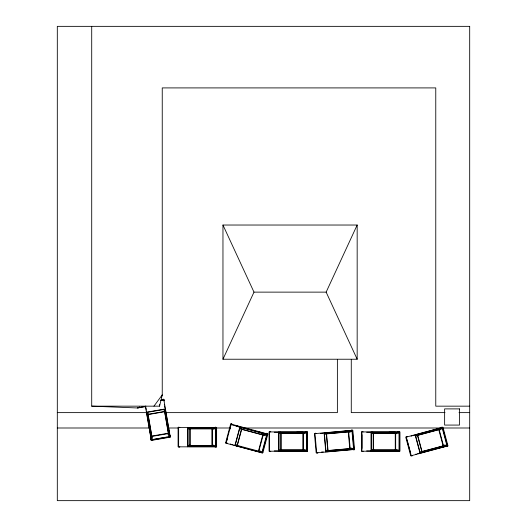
<?xml version="1.0" encoding="UTF-8"?>
<svg xmlns="http://www.w3.org/2000/svg" width="527" height="527" viewBox="0 0 527 527"><rect width="100%" height="100%" fill="white"/><g stroke="black" fill="none" stroke-linecap="round" stroke-linejoin="round"><path stroke-width="0.79" d="M91.711 26.35L91.711 406.159L159.556 406.159L159.674 404.565M151.236 440.124L151.842 436.053L148.133 414.578L146.414 412.206L165.419 408.926L164.602 411.732L168.311 433.207L170.241 436.843L151.236 440.124L145.38 406.218M159.556 406.159L162.244 394.901L162.244 87.91L435.77 87.91L435.77 406.159L469.689 406.159M230.661 423.991L225.661 442.654L226.063 443.214L227.348 443.108M231.267 423.794L232.328 424.525L231.926 423.965M226.768 440.651L227.447 438.128M229.785 429.393L230.464 426.87M237.374 445.453L241.689 429.353L239.851 427.008L234.877 445.592L237.374 445.453L258.441 451.099L262.255 452.93L262.914 452.548M258.441 451.099L262.756 434.999L267.235 434.347L231.043 424.643M232.328 424.525L231.155 424.209L226.063 443.227L262.255 452.93L267.354 433.912L232.348 424.439M266.807 433.313L267.868 434.05M267.466 433.49L267.894 433.965L262.887 452.627M161.387 397.022L162.244 394.901L153.943 406.159M222.961 359.23L253.988 292.129L222.961 225.029L357.168 225.029L357.168 359.23L222.961 359.23L222.961 225.029M357.168 359.23L326.141 292.129L357.168 225.029M164.035 400.922L164.371 400.276M150.985 438.675L150.656 439.314L151.289 440.44L170.3 437.153L170.629 436.514M412.437 455.42L412.035 455.974L410.75 455.868L405.757 437.239L406.159 436.679L407.443 436.784M441.297 427.713L441.698 427.16L442.983 427.265L447.976 445.895L447.575 446.455L446.29 446.349M317.913 452.733L317.419 453.213L316.167 452.884L314.454 433.675L315.627 433.135L316.193 433.517M351.107 430.401L351.601 429.92L352.846 430.249L354.559 449.459L354.065 449.939L352.82 449.617M447.463 446.033L443.108 445.868L422.041 451.507L420.078 453.372L415.085 434.742L417.72 435.368L438.787 429.722L442.469 427.404L447.463 446.033L411.264 455.73L406.271 437.1L442.469 427.404M179.832 446.83L179.299 447.265L178.086 446.83L178.086 427.542L178.62 427.107L179.832 427.542M214.878 427.542L215.411 427.107L216.623 427.542L216.623 446.83L216.09 447.265L214.878 446.83M270.806 451.211L270.272 451.646L269.06 451.211L269.06 431.923L269.593 431.488L270.806 431.923M305.851 431.923L306.385 431.488L307.597 431.923L307.597 451.211L306.385 451.646L305.851 451.211M363.162 451.211L362.629 451.646L361.417 451.211L361.417 431.923L361.95 431.488L363.162 431.923M398.208 431.923L398.748 431.488L399.96 431.923L399.96 451.211L398.748 451.646L398.208 451.211M354.025 449.505L349.77 448.596L328.044 450.532L325.791 452.028L324.079 432.819L326.562 433.886L348.281 431.949L352.313 430.296L354.025 449.505L316.701 452.838L314.988 433.629L352.313 430.296M216.09 446.83L211.933 445.546L190.122 445.546L187.744 446.83L187.744 427.542L190.122 428.833L211.933 428.833L216.09 427.542L216.09 446.83L178.62 446.83L178.62 427.542L216.09 427.542M307.063 451.211L302.906 449.926L281.095 449.926L278.717 451.211L278.717 431.923L281.095 433.207L302.906 433.207L307.063 431.923L307.063 451.211L269.593 451.211L269.593 431.923L307.063 431.923M399.42 451.211L395.263 449.926L373.452 449.926L371.074 451.211L371.074 431.923L373.452 433.207L395.263 433.207L399.42 431.923L399.42 451.211L361.95 451.211L361.95 431.923L399.42 431.923M139.747 406.976L137.567 407.97L91.711 406.159M230.642 424.07L231.294 423.708M266.181 433.596L266.833 433.234M411.067 436.145L412.048 435.882M413.53 435.48L414.341 435.269M415.118 435.058L415.823 434.867M432.72 430.342L433.695 430.078M435.177 429.683L435.987 429.465M436.771 429.255L437.469 429.07M406.996 439.808L410.54 453.029M415.691 454.221L416.304 454.057M417.575 453.714L418.359 453.503M419.169 453.286L420.651 452.891M421.218 452.739L421.837 452.574M437.338 448.418L437.95 448.253M439.228 447.91L440.005 447.706M440.816 447.489L442.298 447.087M442.871 446.936L443.484 446.771M145.926 406.159L137.567 407.97L145.347 406.679M160.761 400.441L161.736 400.217L160.748 400.362M161.367 399.611L163.732 399.156L164.378 400.316M161.071 400.204L163.831 399.723L170.241 436.843M160.702 400.487L163.871 399.94M148.133 414.578L164.602 411.732M151.842 436.053L168.311 433.207M151.203 439.913L163.871 437.72M165.452 437.45L167.039 437.173M168.62 436.903L170.208 436.626M320.297 433.471L323.249 433.207M343.933 431.363L346.377 431.139M321.318 452.107L323.268 451.935M327.023 451.599L327.656 451.547M344.276 450.058L347.234 449.794M237.914 445.69L235.971 445.796L260.937 452.482L257.973 451.066M253.988 292.129L326.141 292.129M57.311 412.628L146.835 412.628L146.513 410.935M165.722 412.628L337.379 412.628L337.379 359.546M445.019 412.628L351.272 412.628L351.272 359.546M458.997 412.628L469.689 412.628M57.311 427.996L149.497 427.996M168.429 427.996L178.31 427.996M216.169 427.996L230.161 427.996M244.159 427.996L441.705 427.996M443.352 427.996L469.689 427.996M178.62 430.342L178.62 444.03M274.257 432.239L280.621 432.239M296.668 432.239L303.032 432.239M366.614 432.239L372.978 432.239M389.025 432.239L395.388 432.239M361.95 434.722L361.95 448.411M274.257 450.895L280.621 450.895M296.668 450.895L303.032 450.895M366.614 450.895L372.978 450.895M389.025 450.895L395.388 450.895M241.518 427.298L235.615 425.592L238.217 426.56M263.171 433.102L257.262 431.396L258.395 431.916M236.491 445.677L237.13 445.789M258.138 451.481L258.777 451.586M240.516 427.127L239.027 426.778M262.169 432.93L260.674 432.575M233.692 445.019L234.713 445.282M255.345 450.816L256.359 451.079M241.689 429.353L262.756 434.999M262.262 452.91L261.201 452.179M259.086 432.133L259.864 432.357M260.522 432.819L261.148 432.996M238.876 427.015L239.495 427.193M253.388 450.256L254.33 450.539M231.742 444.452L232.677 444.735M251.985 449.768L252.591 449.992M230.332 443.965L230.938 444.195M169.99 435.394L170.636 436.554M225.681 442.568L226.09 443.128M438.787 429.722L443.108 445.868M417.72 435.368L422.041 451.507M164.305 404.308L164.424 405.013M164.622 406.146L164.938 407.977M165.162 409.295L165.392 410.605M168.344 427.693L168.607 429.222M168.851 430.638L169.174 432.489M145.953 407.667L146.269 409.525M149.734 429.558L149.958 430.869M150.221 432.403L150.505 434.017M348.281 431.949L349.77 448.596M326.562 433.886L328.044 450.532M395.263 433.207L395.263 449.926M373.452 433.207L373.452 449.926M302.906 433.207L302.906 449.926M281.095 433.207L281.095 449.926M211.933 428.833L211.933 445.546M190.122 428.833L190.122 445.546M151.618 435.592L151.144 438.76L146.75 413.306L148.08 415.144L151.618 435.592M152.58 436.31L152.099 439.59L169.253 436.626L167.698 433.701L152.58 436.31M239.838 428.043L235.352 444.788L237.315 444.683L241.28 429.887L239.838 428.043M262.986 435.717L259.02 450.493L262.09 451.968L266.59 435.19L262.986 435.717M164.529 409.367L163.884 411.567L148.746 414.182L147.402 412.325L164.529 409.367M165.471 410.072L164.832 412.252L168.37 432.7L169.872 435.526L165.471 410.072M421.62 450.921L420.078 452.383L415.579 435.592L417.647 436.086L421.62 450.921M422.641 451.501L421.113 452.943L446.079 446.257L442.7 446.125L422.641 451.501M327.735 449.88L325.963 451.053L324.415 433.741L326.365 434.584L327.735 449.88M328.637 450.625L326.885 451.784L352.629 449.485L349.322 448.78L328.637 450.625M441.165 427.904L438.299 429.703L418.24 435.078L416.198 434.591L441.165 427.904M442.318 428.411L439.353 430.282L443.326 445.098L446.824 445.229L442.318 428.411M189.865 444.867L188.001 445.882L188.001 428.497L189.865 429.505L189.865 444.867M190.702 445.69L188.857 446.685L214.7 446.685L211.472 445.69L190.702 445.69M280.838 449.248L278.974 450.256L278.974 432.878L280.838 433.886L280.838 449.248M281.675 450.065L279.824 451.066L305.673 451.066L302.445 450.065L281.675 450.065M373.202 449.248L371.331 450.256L371.331 432.878L373.202 433.886L373.202 449.248M374.032 450.065L372.187 451.066L398.03 451.066L394.802 450.065L374.032 450.065M350.936 430.566L347.813 431.844L327.129 433.688L325.199 432.858L350.936 430.566M351.99 431.264L348.749 432.595L350.112 447.878L353.538 448.609L351.99 431.264M214.7 427.687L211.472 428.688L190.702 428.688L188.857 427.687L214.7 427.687M215.681 428.484L212.341 429.518L212.341 444.86L215.681 445.895L215.681 428.484M305.673 432.068L302.445 433.069L281.675 433.069L279.824 432.068L305.673 432.068M306.655 432.858L303.308 433.899L303.308 449.235L306.655 450.275L306.655 432.858M398.03 432.068L394.802 433.069L374.032 433.069L372.187 432.068L398.03 432.068M399.018 432.858L395.672 433.899L395.672 449.235L399.018 450.275L399.018 432.858M265.839 434.176L262.36 434.683L242.301 429.307L240.872 427.489L265.839 434.176M469.689 26.35L57.311 26.35L57.311 500.65L469.689 500.65L469.689 26.35M459.504 408.893L444.63 408.893L444.63 425.072L459.504 425.072L459.504 408.893"/></g></svg>
